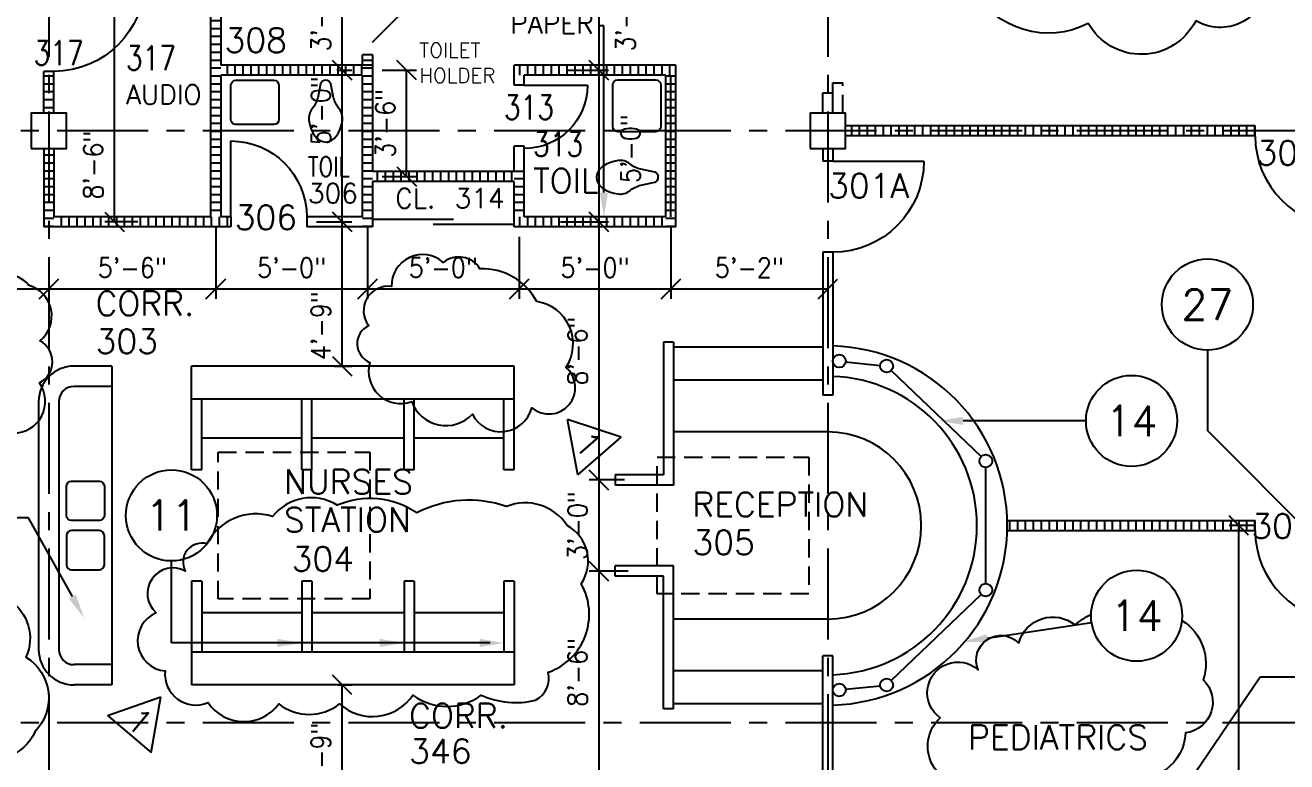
# Model space of a CAD drawing. Header units: inches. Extents: x 0 to 3828, y 0 to 2820.
# Drawn here: x 605.7 to 1104.5, y 1800.6 to 2091.8 of the extents above; entities that cross this region are included whole.
import ezdxf
from ezdxf.enums import TextEntityAlignment as Align

# ---------------------------------------------------------------- set-up
doc = ezdxf.new("R2010")
doc.units = ezdxf.units.IN
doc.header["$LTSCALE"] = 28.8
doc.header["$MEASUREMENT"] = 0
doc.linetypes.add('CENTER', pattern=[2, 1.25, -0.25, 0.25, -0.25])
doc.linetypes.add('HIDDEN', pattern=[0.375, 0.25, -0.125])
for name, color, linetype in [('A-ANNO-DIMS', 1, 'Continuous'), ('A-ANNO-TEXT', 7, 'Continuous'), ('A-COLS', 1, 'Continuous'), ('A-DOOR', 6, 'Continuous'), ('A-FLOR-FURN', 74, 'Continuous'), ('A-FLOR-SAN', 201, 'Continuous'), ('A-GRID', 1, 'CENTER'), ('A-WALL', 4, 'Continuous'), ('A-WALL-PATT', 9, 'Continuous'), ('ALL-ELSE', 31, 'Continuous')]:
    doc.layers.add(name, color=color, linetype=linetype)
doc.styles.add('RS', font='romans.shx', dxfattribs={"width": 0.9})
doc.dimstyles.get("Standard").update_dxf_attribs({"dimtxt": 0.18, "dimasz": 0.18, "dimexe": 0.18, "dimexo": 0.0625, "dimgap": 0.09, "dimtad": 0, "dimtih": 1, "dimtoh": 1, "dimdec": 4, "dimzin": 0, "dimdsep": 46, "dimtxsty": 'Standard', "dimcen": 0.09, "dimadec": 0, "dimazin": 0, "dimtfac": 1, "dimtdec": 4, "dimtofl": 0, "dimtmove": 0, "dimatfit": 3, "dimfxl": 0, "dimtolj": 1, "dimtzin": 0, "dimarcsym": 0})
pattern_1 = [(0, (-655, -97), (1e-15, 3.125), [])]
pattern_2 = [(90, (-655, -97), (-3.125, 7e-16), [])]

# ---------------------------------------------------------------- blocks, each defined once
blk = doc.blocks.new('C012')
blk.add_line((0, 0), (-36, 0))
blk.add_arc((0, 0), 36, 180, 270)
blk = doc.blocks.new('C011')
blk.add_lwpolyline([(-7, 7), (7, 7), (7, -7), (-7, -7)], close=True)
blk = doc.blocks.new('C013')
blk.add_lwpolyline([(6.62, -2.14, 0.204057), (5.33, 2.38, -0.107379), (3.14, 6.77), (2, 12.25, 0.712575), (-2, 12.25), (-3.14, 6.77, -0.107379), (-5.33, 2.38, 0.204057), (-6.62, -2.14)], format="xyb")
blk.add_ellipse((0, 0), major_axis=(0, -10.75), ratio=0.627907, start_param=4.912699, end_param=7.653672)
blk = doc.blocks.new('C006')
blk.add_line((0, 0), (0, 36))
blk.add_arc((0, 0), 36, 0, 90)
blk = doc.blocks.new('C009')
for p, q in [((0, 0), (11.33, 19.24)), ((22.66, 0), (11.33, 19.24)), ((0, 0), (22.66, 0))]:
    blk.add_line(p, q)
blk = doc.blocks.new('C002')
blk.add_circle((0, 0), 18)
blk = doc.blocks.new('_OBLIQUE')
at = {"color": 0, "linetype": 'ByBlock', "lineweight": -2}
blk.add_line((-0.5, -0.5), (0.5, 0.5), dxfattribs=at)
blk = doc.blocks.new('*D34')
at = {"layer": 'A-ANNO-DIMS', "color": 0}
for p, q in [((843.66, 2116), (828.66, 2116)), ((832.5, 2116), (832.5, 2074)), ((820.34, 2074), (836.34, 2074))]:
    blk.add_line(p, q, dxfattribs=at)
at = {"layer": 'Defpoints', "color": 0}
for p in [(847.5, 2116), (816.5, 2074), (832.5, 2074)]:
    blk.add_point(p, dxfattribs=at)
at = {"layer": 'A-ANNO-DIMS', "color": 0, "xscale": 7.68, "yscale": 7.68, "zscale": 7.68}
for p, rotation in [((832.5, 2116), 90), ((832.5, 2074), 270)]:
    blk.add_blockref('_OBLIQUE', p, dxfattribs=dict(at, rotation=rotation))
at = {"layer": 'A-ANNO-DIMS', "color": 7, "insert": (843, 2095), "char_height": 7.68, "attachment_point": 5, "rotation": 90, "style": 'RS'}
blk.add_mtext('\\A1;3\'-6"', dxfattribs=at)
blk = doc.blocks.new('*D35')
at = {"layer": 'A-ANNO-DIMS', "color": 0}
for p, q in [((820.34, 2074), (836.34, 2074)), ((832.5, 2074), (832.5, 2014)), ((817.34, 2014), (836.34, 2014))]:
    blk.add_line(p, q, dxfattribs=at)
at = {"layer": 'Defpoints', "color": 0}
for p in [(816.5, 2074), (813.5, 2014), (832.5, 2014)]:
    blk.add_point(p, dxfattribs=at)
at = {"layer": 'A-ANNO-DIMS', "color": 0, "xscale": 7.68, "yscale": 7.68, "zscale": 7.68}
for p, rotation in [((832.5, 2074), 90), ((832.5, 2014), 270)]:
    blk.add_blockref('_OBLIQUE', p, dxfattribs=dict(at, rotation=rotation))
at = {"layer": 'A-ANNO-DIMS', "color": 7, "insert": (845, 2043), "char_height": 7.68, "attachment_point": 5, "rotation": 90, "style": 'RS'}
blk.add_mtext('\\A1;5\'-0"', dxfattribs=at)
blk = doc.blocks.new('*D36')
at = {"layer": 'A-ANNO-DIMS', "color": 0}
for p, q in [((817.34, 2014), (836.34, 2014)), ((832.5, 2014), (832.5, 1912)), ((842.66, 1912), (828.66, 1912))]:
    blk.add_line(p, q, dxfattribs=at)
at = {"layer": 'Defpoints', "color": 0}
for p in [(813.5, 2014), (832.5, 1912), (846.5, 1912)]:
    blk.add_point(p, dxfattribs=at)
at = {"layer": 'A-ANNO-DIMS', "color": 0, "xscale": 7.68, "yscale": 7.68, "zscale": 7.68}
for p, rotation in [((832.5, 2014), 90), ((832.5, 1912), 270)]:
    blk.add_blockref('_OBLIQUE', p, dxfattribs=dict(at, rotation=rotation))
at = {"layer": 'A-ANNO-DIMS', "color": 7, "insert": (824.09, 1963), "char_height": 7.68, "attachment_point": 5, "rotation": 90, "style": 'RS'}
blk.add_mtext('\\A1;8\'-6"', dxfattribs=at)
blk = doc.blocks.new('*D37')
at = {"layer": 'A-ANNO-DIMS', "color": 0}
for p, q in [((842.66, 1912), (828.66, 1912)), ((832.5, 1912), (832.5, 1876)), ((844.16, 1876), (828.66, 1876))]:
    blk.add_line(p, q, dxfattribs=at)
at = {"layer": 'Defpoints', "color": 0}
for p in [(846.5, 1912), (832.5, 1876), (848, 1876)]:
    blk.add_point(p, dxfattribs=at)
at = {"layer": 'A-ANNO-DIMS', "color": 0, "xscale": 7.68, "yscale": 7.68, "zscale": 7.68}
for p, rotation in [((832.5, 1912), 90), ((832.5, 1876), 270)]:
    blk.add_blockref('_OBLIQUE', p, dxfattribs=dict(at, rotation=rotation))
at = {"layer": 'A-ANNO-DIMS', "color": 7, "insert": (824.09, 1894), "char_height": 7.68, "attachment_point": 5, "rotation": 90, "style": 'RS'}
blk.add_mtext('\\A1;3\'-0"', dxfattribs=at)
blk = doc.blocks.new('*D38')
at = {"layer": 'A-ANNO-DIMS', "color": 0}
for p, q in [((844.16, 1876), (828.66, 1876)), ((832.5, 1876), (832.5, 1774)), ((822.84, 1774), (836.34, 1774))]:
    blk.add_line(p, q, dxfattribs=at)
at = {"layer": 'Defpoints', "color": 0}
for p in [(848, 1876), (819, 1774), (832.5, 1774)]:
    blk.add_point(p, dxfattribs=at)
at = {"layer": 'A-ANNO-DIMS', "color": 0, "xscale": 7.68, "yscale": 7.68, "zscale": 7.68}
for p, rotation in [((832.5, 1876), 90), ((832.5, 1774), 270)]:
    blk.add_blockref('_OBLIQUE', p, dxfattribs=dict(at, rotation=rotation))
at = {"layer": 'A-ANNO-DIMS', "color": 7, "insert": (824.09, 1836), "char_height": 7.68, "attachment_point": 5, "rotation": 90, "style": 'RS'}
blk.add_mtext('\\A1;8\'-6"', dxfattribs=at)
blk = doc.blocks.new('*D250')
at = {"layer": 'A-ANNO-DIMS', "color": 0}
for p, q in [((729.34, 1831), (734.84, 1831)), ((731, 1774), (731, 1831)), ((718.84, 1774), (734.84, 1774))]:
    blk.add_line(p, q, dxfattribs=at)
at = {"layer": 'Defpoints', "color": 0}
for p in [(725.5, 1831), (731, 1831), (715, 1774)]:
    blk.add_point(p, dxfattribs=at)
at = {"layer": 'A-ANNO-DIMS', "color": 0, "xscale": 7.68, "yscale": 7.68, "zscale": 7.68}
for p, rotation in [((731, 1831), 90), ((731, 1774), 270)]:
    blk.add_blockref('_OBLIQUE', p, dxfattribs=dict(at, rotation=rotation))
at = {"layer": 'A-ANNO-DIMS', "color": 7, "insert": (722.59, 1802.5), "char_height": 7.68, "attachment_point": 5, "rotation": 90, "style": 'RS'}
blk.add_mtext('\\A1;4\'-9"', dxfattribs=at)
blk = doc.blocks.new('*D251')
at = {"layer": 'A-ANNO-DIMS', "color": 0}
for p, q in [((720.84, 2014), (734.84, 2014)), ((731, 1957), (731, 2014)), ((727.84, 1957), (734.84, 1957))]:
    blk.add_line(p, q, dxfattribs=at)
at = {"layer": 'Defpoints', "color": 0}
for p in [(717, 2014), (731, 2014), (724, 1957)]:
    blk.add_point(p, dxfattribs=at)
at = {"layer": 'A-ANNO-DIMS', "color": 0, "xscale": 7.68, "yscale": 7.68, "zscale": 7.68}
for p, rotation in [((731, 2014), 90), ((731, 1957), 270)]:
    blk.add_blockref('_OBLIQUE', p, dxfattribs=dict(at, rotation=rotation))
at = {"layer": 'A-ANNO-DIMS', "color": 7, "insert": (722.59, 1973), "char_height": 7.68, "attachment_point": 5, "rotation": 90, "style": 'RS'}
blk.add_mtext('\\A1;4\'-9"', dxfattribs=at)
blk = doc.blocks.new('*D252')
at = {"layer": 'A-ANNO-DIMS', "color": 0}
for p, q in [((728.84, 2074), (734.84, 2074)), ((731, 2014), (731, 2074)), ((720.84, 2014), (734.84, 2014))]:
    blk.add_line(p, q, dxfattribs=at)
at = {"layer": 'Defpoints', "color": 0}
for p in [(725, 2074), (731, 2074), (717, 2014)]:
    blk.add_point(p, dxfattribs=at)
at = {"layer": 'A-ANNO-DIMS', "color": 0, "xscale": 7.68, "yscale": 7.68, "zscale": 7.68}
for p, rotation in [((731, 2074), 90), ((731, 2014), 270)]:
    blk.add_blockref('_OBLIQUE', p, dxfattribs=dict(at, rotation=rotation))
at = {"layer": 'A-ANNO-DIMS', "color": 7, "insert": (722.59, 2058), "char_height": 7.68, "attachment_point": 5, "rotation": 90, "style": 'RS'}
blk.add_mtext('\\A1;5\'-0"', dxfattribs=at)
blk = doc.blocks.new('*D253')
at = {"layer": 'A-ANNO-DIMS', "color": 0}
for p, q in [((731, 2074), (731, 2116)), ((728.84, 2074), (734.84, 2074))]:
    blk.add_line(p, q, dxfattribs=at)
at = {"layer": 'Defpoints', "color": 0}
for p in [(731, 2116), (731, 2116), (725, 2074)]:
    blk.add_point(p, dxfattribs=at)
at = {"layer": 'A-ANNO-DIMS', "color": 0, "xscale": 7.68, "yscale": 7.68, "zscale": 7.68}
for p, rotation in [((731, 2116), 90), ((731, 2074), 270)]:
    blk.add_blockref('_OBLIQUE', p, dxfattribs=dict(at, rotation=rotation))
at = {"layer": 'A-ANNO-DIMS', "color": 7, "insert": (722.59, 2095), "char_height": 7.68, "attachment_point": 5, "rotation": 90, "style": 'RS'}
blk.add_mtext('\\A1;3\'-6"', dxfattribs=at)
blk = doc.blocks.new('*D257')
at = {"layer": 'A-ANNO-DIMS', "color": 0}
for p, q in [((555, 1992.66), (555, 1983.66)), ((615, 1991.66), (615, 1983.66)), ((555, 1987.5), (615, 1987.5))]:
    blk.add_line(p, q, dxfattribs=at)
at = {"layer": 'Defpoints', "color": 0}
for p in [(555, 1996.5), (615, 1995.5), (615, 1987.5)]:
    blk.add_point(p, dxfattribs=at)
at = {"layer": 'A-ANNO-DIMS', "color": 0, "xscale": 7.68, "yscale": 7.68, "zscale": 7.68, "rotation": 180}
blk.add_blockref('_OBLIQUE', (555, 1987.5), dxfattribs=at)
at = {"layer": 'A-ANNO-DIMS', "color": 0, "xscale": 7.68, "yscale": 7.68, "zscale": 7.68}
blk.add_blockref('_OBLIQUE', (615, 1987.5), dxfattribs=at)
at = {"layer": 'A-ANNO-DIMS', "color": 7, "insert": (585, 1995.91), "char_height": 7.68, "attachment_point": 5, "style": 'RS'}
blk.add_mtext('\\A1;5\'-0"', dxfattribs=at)
blk = doc.blocks.new('*D258')
at = {"layer": 'A-ANNO-DIMS', "color": 0}
for p, q in [((681, 2012.16), (681, 1983.66)), ((615, 1991.66), (615, 1983.66)), ((615, 1987.5), (681, 1987.5))]:
    blk.add_line(p, q, dxfattribs=at)
at = {"layer": 'Defpoints', "color": 0}
for p in [(681, 2016), (615, 1995.5), (681, 1987.5)]:
    blk.add_point(p, dxfattribs=at)
at = {"layer": 'A-ANNO-DIMS', "color": 0, "xscale": 7.68, "yscale": 7.68, "zscale": 7.68, "rotation": 180}
blk.add_blockref('_OBLIQUE', (615, 1987.5), dxfattribs=at)
at = {"layer": 'A-ANNO-DIMS', "color": 0, "xscale": 7.68, "yscale": 7.68, "zscale": 7.68}
blk.add_blockref('_OBLIQUE', (681, 1987.5), dxfattribs=at)
at = {"layer": 'A-ANNO-DIMS', "color": 7, "insert": (648, 1995.91), "char_height": 7.68, "attachment_point": 5, "style": 'RS'}
blk.add_mtext('\\A1;5\'-6"', dxfattribs=at)
blk = doc.blocks.new('*D49')
at = {"layer": 'A-ANNO-DIMS', "color": 0}
for p, q in [((681, 2012.16), (681, 1983.66)), ((741, 2012.16), (741, 1983.66)), ((681, 1987.5), (741, 1987.5))]:
    blk.add_line(p, q, dxfattribs=at)
at = {"layer": 'Defpoints', "color": 0}
for p in [(681, 2016), (741, 2016), (741, 1987.5)]:
    blk.add_point(p, dxfattribs=at)
at = {"layer": 'A-ANNO-DIMS', "color": 0, "xscale": 7.68, "yscale": 7.68, "zscale": 7.68, "rotation": 180}
blk.add_blockref('_OBLIQUE', (681, 1987.5), dxfattribs=at)
at = {"layer": 'A-ANNO-DIMS', "color": 0, "xscale": 7.68, "yscale": 7.68, "zscale": 7.68}
blk.add_blockref('_OBLIQUE', (741, 1987.5), dxfattribs=at)
at = {"layer": 'A-ANNO-DIMS', "color": 7, "insert": (711, 1995.91), "char_height": 7.68, "attachment_point": 5, "style": 'RS'}
blk.add_mtext('\\A1;5\'-0"', dxfattribs=at)
blk = doc.blocks.new('*D50')
at = {"layer": 'A-ANNO-DIMS', "color": 0}
for p, q in [((741, 2012.16), (741, 1983.66)), ((801, 2008.16), (801, 1983.66)), ((741, 1987.5), (801, 1987.5))]:
    blk.add_line(p, q, dxfattribs=at)
at = {"layer": 'Defpoints', "color": 0}
for p in [(741, 2016), (801, 2012), (801, 1987.5)]:
    blk.add_point(p, dxfattribs=at)
at = {"layer": 'A-ANNO-DIMS', "color": 0, "xscale": 7.68, "yscale": 7.68, "zscale": 7.68, "rotation": 180}
blk.add_blockref('_OBLIQUE', (741, 1987.5), dxfattribs=at)
at = {"layer": 'A-ANNO-DIMS', "color": 0, "xscale": 7.68, "yscale": 7.68, "zscale": 7.68}
blk.add_blockref('_OBLIQUE', (801, 1987.5), dxfattribs=at)
at = {"layer": 'A-ANNO-DIMS', "color": 7, "insert": (771, 1995.91), "char_height": 7.68, "attachment_point": 5, "style": 'RS'}
blk.add_mtext('\\A1;5\'-0"', dxfattribs=at)
blk = doc.blocks.new('*D259')
at = {"layer": 'A-ANNO-DIMS', "color": 0}
for p, q in [((861, 2012.16), (861, 1983.66)), ((801, 2008.16), (801, 1983.66)), ((801, 1987.5), (861, 1987.5))]:
    blk.add_line(p, q, dxfattribs=at)
at = {"layer": 'Defpoints', "color": 0}
for p in [(861, 2016), (801, 2012), (861, 1987.5)]:
    blk.add_point(p, dxfattribs=at)
at = {"layer": 'A-ANNO-DIMS', "color": 0, "xscale": 7.68, "yscale": 7.68, "zscale": 7.68, "rotation": 180}
blk.add_blockref('_OBLIQUE', (801, 1987.5), dxfattribs=at)
at = {"layer": 'A-ANNO-DIMS', "color": 0, "xscale": 7.68, "yscale": 7.68, "zscale": 7.68}
blk.add_blockref('_OBLIQUE', (861, 1987.5), dxfattribs=at)
at = {"layer": 'A-ANNO-DIMS', "color": 7, "insert": (831, 1995.91), "char_height": 7.68, "attachment_point": 5, "style": 'RS'}
blk.add_mtext('\\A1;5\'-0"', dxfattribs=at)
blk = doc.blocks.new('*D260')
at = {"layer": 'A-ANNO-DIMS', "color": 0}
for p, q in [((861, 2012.16), (861, 1983.66)), ((861, 1987.5), (923, 1987.5))]:
    blk.add_line(p, q, dxfattribs=at)
at = {"layer": 'Defpoints', "color": 0}
for p in [(861, 2016), (923, 1987.5), (923, 1987.5)]:
    blk.add_point(p, dxfattribs=at)
at = {"layer": 'A-ANNO-DIMS', "color": 0, "xscale": 7.68, "yscale": 7.68, "zscale": 7.68, "rotation": 180}
blk.add_blockref('_OBLIQUE', (861, 1987.5), dxfattribs=at)
at = {"layer": 'A-ANNO-DIMS', "color": 0, "xscale": 7.68, "yscale": 7.68, "zscale": 7.68}
blk.add_blockref('_OBLIQUE', (923, 1987.5), dxfattribs=at)
at = {"layer": 'A-ANNO-DIMS', "color": 7, "insert": (892, 1995.91), "char_height": 7.68, "attachment_point": 5, "style": 'RS'}
blk.add_mtext('\\A1;5\'-2"', dxfattribs=at)
blk = doc.blocks.new('*D320')
at = {"layer": 'A-ANNO-DIMS', "color": 0}
for p, q in [((1092.16, 1894), (1081.66, 1894)), ((1085.5, 1570), (1085.5, 1894)), ((1088.84, 1570), (1089.34, 1570))]:
    blk.add_line(p, q, dxfattribs=at)
at = {"layer": 'Defpoints', "color": 0}
for p in [(1085.5, 1894), (1096, 1894), (1085, 1570)]:
    blk.add_point(p, dxfattribs=at)
at = {"layer": 'A-ANNO-DIMS', "color": 0, "xscale": 7.68, "yscale": 7.68, "zscale": 7.68}
for p, rotation in [((1085.5, 1894), 90), ((1085.5, 1570), 270)]:
    blk.add_blockref('_OBLIQUE', p, dxfattribs=dict(at, rotation=rotation))
at = {"layer": 'A-ANNO-DIMS', "color": 7, "insert": (1077.09, 1770.5), "char_height": 7.68, "attachment_point": 5, "rotation": 90, "style": 'RS'}
blk.add_mtext('\\A1;27\'-0"', dxfattribs=at)
blk = doc.blocks.new('*D146')
at = {"layer": 'A-ANNO-DIMS', "color": 0}
for p, q in [((746.84, 2074), (760.34, 2074)), ((756.5, 2032), (756.5, 2074)), ((746.84, 2032), (760.34, 2032))]:
    blk.add_line(p, q, dxfattribs=at)
at = {"layer": 'Defpoints', "color": 0}
for p in [(743, 2074), (756.5, 2074), (743, 2032)]:
    blk.add_point(p, dxfattribs=at)
at = {"layer": 'A-ANNO-DIMS', "color": 0, "xscale": 7.68, "yscale": 7.68, "zscale": 7.68}
for p, rotation in [((756.5, 2074), 90), ((756.5, 2032), 270)]:
    blk.add_blockref('_OBLIQUE', p, dxfattribs=dict(at, rotation=rotation))
at = {"layer": 'A-ANNO-DIMS', "color": 7, "insert": (748.09, 2053), "char_height": 7.68, "attachment_point": 5, "rotation": 90, "style": 'RS'}
blk.add_mtext('\\A1;3\'-6"', dxfattribs=at)
blk = doc.blocks.new('*D147')
at = {"layer": 'A-ANNO-DIMS', "color": 0}
for p, q in [((650.16, 2116), (637.16, 2116)), ((641, 2014), (641, 2116)), ((650.16, 2014), (637.16, 2014))]:
    blk.add_line(p, q, dxfattribs=at)
at = {"layer": 'Defpoints', "color": 0}
for p in [(641, 2116), (654, 2116), (654, 2014)]:
    blk.add_point(p, dxfattribs=at)
at = {"layer": 'A-ANNO-DIMS', "color": 0, "xscale": 7.68, "yscale": 7.68, "zscale": 7.68}
for p, rotation in [((641, 2116), 90), ((641, 2014), 270)]:
    blk.add_blockref('_OBLIQUE', p, dxfattribs=dict(at, rotation=rotation))
at = {"layer": 'A-ANNO-DIMS', "color": 7, "insert": (632.59, 2036.5), "char_height": 7.68, "attachment_point": 5, "rotation": 90, "style": 'RS'}
blk.add_mtext('\\A1;8\'-6"', dxfattribs=at)

msp = doc.modelspace()

# ---------------------------------------------------------------- hatches: boundary and pattern name
at = {"layer": 'A-WALL-PATT'}
h = msp.add_hatch(dxfattribs=at)
h.set_pattern_fill('ANSI31', color=256, scale=25, angle=315, style=0)
h.set_pattern_definition(pattern_1)
h.paths.add_polyline_path([(683, 2072), (683, 2114), (679, 2114), (679, 2016), (683, 2016)])
h = msp.add_hatch(dxfattribs=at)
h.set_pattern_fill('ANSI31', color=256, scale=25, angle=45, style=0)
h.set_pattern_definition(pattern_2)
h.paths.add_polyline_path([(739, 2076), (683, 2076), (683, 2072), (739, 2072)])
h = msp.add_hatch(dxfattribs=at)
h.set_pattern_fill('ANSI31', color=256, scale=25, angle=315, style=0)
h.set_pattern_definition(pattern_1)
h.paths.add_polyline_path([(743, 2080), (739, 2080), (739, 2076), (739, 2012), (743, 2012), (743, 2034)])
h = msp.add_hatch(dxfattribs=at)
h.set_pattern_fill('ANSI31', color=256, scale=25, angle=45, style=0)
h.set_pattern_definition(pattern_2)
h.paths.add_polyline_path([(863, 2076), (799, 2076), (799, 2072), (863, 2072)])
h = msp.add_hatch(dxfattribs=at)
h.set_pattern_fill('ANSI31', color=256, scale=25, angle=315, style=0)
h.set_pattern_definition(pattern_1)
h.paths.add_polyline_path([(617, 2043), (613, 2043), (613, 2012), (617, 2012)])
h.paths.add_polyline_path([(617, 2073.5), (613, 2073.5), (613, 2057), (617, 2057)])
h = msp.add_hatch(dxfattribs=at)
h.set_pattern_fill('ANSI31', color=256, scale=25, angle=315, style=0)
h.set_pattern_definition(pattern_1)
h.paths.add_polyline_path([(863, 2072), (859, 2072), (859, 2012), (863, 2012)])
h = msp.add_hatch(dxfattribs=at)
h.set_pattern_fill('ANSI31', color=256, scale=25, angle=45, style=0)
h.set_pattern_definition(pattern_2)
h.paths.add_polyline_path([(1092, 2052), (930, 2052), (930, 2048), (1092, 2048)])
h = msp.add_hatch(dxfattribs=at)
h.set_pattern_fill('ANSI31', color=256, scale=25, angle=45, style=0)
h.set_pattern_definition(pattern_2)
h.paths.add_polyline_path([(799, 2034), (743, 2034), (743, 2030), (799, 2030)])
h = msp.add_hatch(dxfattribs=at)
h.set_pattern_fill('ANSI31', color=256, scale=25, angle=315, style=0)
h.set_pattern_definition(pattern_1)
h.paths.add_polyline_path([(803, 2034), (799, 2034), (799, 2016), (803, 2016)])
h = msp.add_hatch(dxfattribs=at)
h.set_pattern_fill('ANSI31', color=256, scale=25, angle=45, style=0)
h.set_pattern_definition(pattern_2)
h.paths.add_polyline_path([(687, 2016), (683, 2016), (617, 2016), (617, 2012), (687, 2012)])
h = msp.add_hatch(dxfattribs=at)
h.set_pattern_fill('ANSI31', color=256, scale=25, angle=45, style=0)
h.set_pattern_definition(pattern_2)
h.paths.add_polyline_path([(859, 2016), (799, 2016), (799, 2012), (859, 2012)])
h = msp.add_hatch(dxfattribs=at)
h.set_pattern_fill('ANSI31', color=256, scale=25, angle=45, style=0)
h.set_pattern_definition(pattern_2)
h.paths.add_polyline_path([(1092, 1896), (993.97183, 1896, -0.014087302), (993.97183, 1892), (1092, 1892)])

# ---------------------------------------------------------------- linework, layer by layer
at = {"layer": 'A-ANNO-TEXT'}
for p, q in [((834.5, 2091.5), (832.5, 2091.5)), ((834.5, 2025.6), (834.5, 2091.5)), ((1073.13273, 1963.3493), (1073.13273, 1931.5)), ((1025.13273, 1935.3493), (976.5, 1935.3493)), ((1118.22046, 1886.29689), (1073.13273, 1931.5)), ((607, 1897), (594.47056, 1897)), ((624.32882, 1865.8869), (607, 1897)), ((663.5, 1847.59528), (663.5, 1880)), ((985.99268, 1849.43143), (1027.33395, 1855.66538)), ((789.55993, 1847.59528), (663.5, 1847.59528)), ((1094, 1834), (1021.26642, 1727.22574)), ((1112.9, 1834), (1094, 1834))]:
    msp.add_line(p, q, dxfattribs=at)
for points in [[(1001.5, 2178.5, -0.777025416), (1020, 2185.5, -0.877312158), (1048, 2195.5, -0.941741922), (1068.5, 2185, -0.31486921), (1092.5, 2154, -0.347395788), (1097, 2107.5, -0.539203332), (1068.5, 2093.5, -0.599832764), (1026, 2092.5, -0.405996329), (980.5, 2106, -0.464732752), (976, 2137, -0.80489621), (982.5, 2164.5, -0.780776406), (1001.5, 2178.5, -9.924998111)], [(758.5, 1943, 0.560920113), (782.5, 1938, 0.689152622), (806, 1940.5, 0.996553715), (819.5, 1956.5, 0.549897546), (808, 1982.5, 0.28558496), (785.5, 1995.5, 0.447219347), (771, 1998, 0.651495183), (750.5, 1988.5, 0.672140879), (741.5, 1973, 0.660961611), (742, 1958.5, 0.618033989), (758.5, 1943, -0.178350962)], [(561.5, 1937.5, 0.606814896), (578.5, 1930.5, 0.606814896), (601, 1930.5, 0.606814896), (611.34049, 1950.36389, 0.606814896), (611.5, 1967, 0.606814896), (607, 1989, 0.606814896), (590.5, 1986.5, 1.173271107), (582.5, 1980.5, 0.744223985), (570, 1964.5, 0.606814896), (560, 1958, 0.606814896), (552.5, 1949, 0.606814896), (561.5, 1937.5, -0.092301097)], [(657.5, 1859.5, 0.779615725), (661, 1836.5, 0.571203223), (678, 1824, 0.517726956), (706, 1823.5, 0.346826628), (730, 1823.5, 0.457757702), (759, 1827, 0.333745314), (786, 1827, 0.173213749), (807.5, 1825, 0.340121947), (812.5, 1836, 0.467271658), (825.5, 1871, 0.442369886), (820, 1894, 0.358298432), (796, 1901.5, 0.206718855), (760.5, 1899, 0.256309465), (729, 1902, 0.386405369), (703.5, 1897.5, 0.371970731), (677.55564, 1886.75549, 0.665275979), (669, 1876, 0.899604802), (657.5, 1859.5, 1.628330973)], [(554.5, 1855.5, -0.52688352), (583, 1876.5, -0.743451549), (599.5, 1864.5, -0.366950945), (606, 1842, -0.483301779), (609.5, 1812.5, -0.47572903), (584, 1805, -0.403834153), (552, 1811, -0.261951083), (541.5, 1830.5, -0.610346416), (554.48754, 1856.23113, -0.160273016)], [(1063.03665, 1856.49197, -0.343837246), (1071.5, 1833, -0.628939384), (1064.5, 1812, -0.463420938), (1040.5, 1794, -0.564702763), (1012, 1794, -0.25586109), (978, 1791.5, -0.690150898), (967.5, 1818, -1.056141424), (982.5, 1837, -0.835255505), (998.5, 1847.5)], [(998.5, 1847.5, -0.543005549), (1020.82156, 1854.68336, -0.088237128), (1027.13898, 1858.82361, -0.088237128)]]:
    msp.add_lwpolyline(points, format="xyb", dxfattribs=at)
for points in [[(836.1, 2025.6), (832.9, 2025.6), (834.5, 2016)], [(976.5, 1933.7493), (976.5, 1936.9493), (966.9, 1935.3493)], [(625.72663, 1866.66543), (622.931, 1865.10837), (629, 1857.5)], [(986.23125, 1847.84931), (985.75411, 1851.01354), (976.5, 1848)], [(705.4, 1849.19528), (705.4, 1845.99528), (715, 1847.59528)], [(745.9, 1849.19528), (745.9, 1845.99528), (755.5, 1847.59528)], [(785.4, 1849.19528), (785.4, 1845.99528), (795, 1847.59528)]]:
    msp.add_solid(points, dxfattribs=at)
at = {"layer": 'A-DOOR'}
for p, q in [((743, 2085), (754.5, 2096.5)), ((775, 2015), (743, 2015)), ((799, 2013), (767, 2013))]:
    msp.add_line(p, q, dxfattribs=at)
at = {"layer": 'A-FLOR-FURN'}
for p, q in [((921, 1964.5), (862, 1964.5)), ((640, 1957), (625, 1957)), ((640, 1957), (640, 1831)), ((671.5, 1916), (671.5, 1957)), ((799, 1957), (671.5, 1957)), ((799, 1916), (799, 1957)), ((930.08531, 1958.73594), (943.72269, 1957.31587)), ((921, 1951.5), (862, 1951.5)), ((948.10049, 1955.28913), (983.658, 1921.26268)), ((640, 1949), (625, 1949)), ((611, 1943), (611, 1845)), ((619, 1943), (619, 1845)), ((799, 1944), (671.5, 1944)), ((675.5, 1916), (675.5, 1944)), ((715, 1916), (715, 1944)), ((719, 1916), (719, 1944)), ((755.5, 1916), (755.5, 1944)), ((759.5, 1916), (759.5, 1944)), ((795, 1916), (795, 1944)), ((923, 1931), (862, 1931)), ((715, 1928.5), (675.5, 1928.5)), ((755.5, 1928.5), (719, 1928.5)), ((795, 1928.5), (759.5, 1928.5)), ((675.5, 1916), (671.5, 1916)), ((719, 1916), (715, 1916)), ((759.5, 1916), (755.5, 1916)), ((799, 1916), (795, 1916)), ((985.5, 1871.04951), (985.5, 1916.95049)), ((671.5, 1872), (671.5, 1831)), ((675.5, 1872), (671.5, 1872)), ((675.5, 1872), (675.5, 1844)), ((715, 1872), (715, 1844)), ((719, 1872), (715, 1872)), ((719, 1872), (719, 1844)), ((755.5, 1872), (755.5, 1844)), ((759.5, 1872), (755.5, 1872)), ((759.5, 1872), (759.5, 1844)), ((795, 1872), (795, 1844)), ((799, 1872), (795, 1872)), ((799, 1872), (799, 1831)), ((948.10049, 1832.71087), (983.658, 1866.73732)), ((715, 1859.5), (675.5, 1859.5)), ((755.5, 1859.5), (719, 1859.5)), ((795, 1859.5), (759.5, 1859.5)), ((923, 1857), (862, 1857)), ((799, 1844), (671.5, 1844)), ((640, 1839), (625, 1839)), ((921, 1836.5), (862, 1836.5)), ((640, 1831), (625, 1831)), ((799, 1831), (671.5, 1831)), ((930.08531, 1829.26406), (943.72269, 1830.68413)), ((921, 1823.5), (862, 1823.5))]:
    msp.add_line(p, q, dxfattribs=at)
at = {"layer": 'A-FLOR-FURN', "linetype": 'HIDDEN'}
for points in [[(682, 1923), (742, 1923), (742, 1865), (682, 1865)], [(855.5, 1921), (915.5, 1921), (915.5, 1867), (855.5, 1867)]]:
    msp.add_lwpolyline(points, close=True, dxfattribs=at)
at = {"layer": 'A-FLOR-FURN'}
for points in [[(637, 1909.5), (637, 1898, -0.414213562), (635, 1896), (624, 1896, -0.414213562), (622, 1898), (622, 1909.5, -0.414213562), (624, 1911.5), (635, 1911.5, -0.414213562)], [(637, 1878.5), (637, 1890, 0.414213562), (635, 1892), (624, 1892, 0.414213562), (622, 1890), (622, 1878.5, 0.414213562), (624, 1876.5), (635, 1876.5, 0.414213562)]]:
    msp.add_lwpolyline(points, format="xyb", close=True, dxfattribs=at)
for centre in [(927.54951, 1959), (946.25849, 1957.05181), (985.5, 1919.5), (985.5, 1868.5), (927.54951, 1829), (946.25849, 1830.94819)]:
    msp.add_circle(centre, 2.54951, dxfattribs=at)
for centre, radius, start, end in [((923, 1894), 71, 271.6141791, 88.3858209), ((625, 1943), 14, 90, 180), ((923, 1894), 59, 271.942602, 88.057398), ((625, 1943), 6, 90, 180), ((923, 1894), 37, 270, 90), ((625, 1845), 14, 180, 270), ((625, 1845), 6, 180, 270)]:
    msp.add_arc(centre, radius, start, end, dxfattribs=at)
at = {"layer": 'A-FLOR-SAN'}
for points in [[(857, 2068.1587), (857, 2051.6587, -0.414213562), (855, 2049.6587), (840, 2049.6587, -0.414213562), (838, 2051.6587), (838, 2068.1587, -0.414213562), (840, 2070.1587), (855, 2070.1587, -0.414213562)], [(706, 2068), (706, 2054.5, -0.414213562), (704, 2052.5), (689, 2052.5, -0.414213562), (687, 2054.5), (687, 2068, -0.414213562), (689, 2070), (704, 2070, -0.414213562)]]:
    msp.add_lwpolyline(points, format="xyb", close=True, dxfattribs=at)
at = {"layer": 'A-GRID'}
for p, q in [((615, 2518.5), (615, 1325.5)), ((923, 2518.5), (923, 1325.5)), ((2785.5, 2050), (135.5, 2050)), ((2785.5, 1816), (135.5, 1816))]:
    msp.add_line(p, q, dxfattribs=at)
at = {"layer": 'A-WALL'}
for p, q in [((683, 2118), (683, 2076)), ((679, 2114), (679, 2016)), ((743, 2076), (683, 2076)), ((743, 2080), (739, 2080)), ((739, 2076), (739, 2080)), ((743, 2080), (743, 2034)), ((799, 2068), (799, 2076)), ((863, 2076), (799, 2076)), ((863, 2012), (863, 2076)), ((613, 2057), (613, 2073.5)), ((617, 2073.5), (613, 2073.5)), ((617, 2057), (617, 2073.5)), ((739, 2072), (683, 2072)), ((683, 2072), (683, 2016)), ((739, 2016), (739, 2072)), ((803, 2068), (803, 2072)), ((859, 2072), (803, 2072)), ((859, 2016), (859, 2072)), ((861, 2016), (861, 2072)), ((803, 2068), (799, 2068)), ((921, 2057), (921, 2065)), ((921, 2065), (925, 2065)), ((925, 2057), (925, 2065)), ((1092, 2052), (930, 2052)), ((1092, 2048), (1092, 2052)), ((1092, 2048), (930, 2048)), ((613, 2043), (613, 2012)), ((617, 2043), (617, 2016)), ((803, 2044), (799, 2044)), ((799, 2034), (799, 2044)), ((803, 2016), (803, 2044)), ((921, 2043), (921, 2038)), ((925, 2043), (925, 2038)), ((925, 2038), (921, 2038)), ((921, 2038), (921, 2038)), ((803, 2034), (743, 2034)), ((799, 2030), (743, 2030)), ((743, 2030), (743, 2012)), ((799, 2012), (799, 2030)), ((679, 2016), (617, 2016)), ((687, 2016), (683, 2016)), ((687, 2016), (687, 2012)), ((717, 2016), (717, 2012)), ((739, 2016), (717, 2016)), ((859, 2016), (803, 2016)), ((687, 2012), (613, 2012)), ((743, 2012), (717, 2012)), ((863, 2012), (799, 2012)), ((921, 2002), (921, 1945.5)), ((925, 2002), (921, 2002)), ((925, 2002), (925, 1945.5)), ((858, 1966.5), (858, 1914)), ((862, 1966.5), (858, 1966.5)), ((862, 1966.5), (862, 1910)), ((925, 1945.5), (921, 1945.5)), ((858, 1914), (839, 1914)), ((839, 1914), (839, 1910)), ((862, 1910), (839, 1910)), ((993.97183, 1896), (1092, 1896)), ((1092, 1892), (1092, 1896)), ((993.97183, 1892), (1092, 1892)), ((839, 1874), (839, 1878)), ((862, 1878), (839, 1878)), ((862, 1821.5), (862, 1878)), ((858, 1874), (839, 1874)), ((858, 1821.5), (858, 1874)), ((921, 1796), (921, 1842.5)), ((925, 1842.5), (921, 1842.5)), ((925, 1796), (925, 1842.5)), ((862, 1821.5), (858, 1821.5))]:
    msp.add_line(p, q, dxfattribs=at)
at = {"layer": 'ALL-ELSE', "linetype": 'HIDDEN'}
for p, q in [((925, 2069), (929, 2069)), ((925, 2065), (925, 2069)), ((929, 2057), (929, 2069))]:
    msp.add_line(p, q, dxfattribs=at)

# ---------------------------------------------------------------- block references
at = {"layer": 'A-ANNO-TEXT'}
for p in [(1073.13273, 1981.3493), (1043.13273, 1935.3493), (663.5, 1898), (1045.13273, 1858.3493)]:
    msp.add_blockref('C002', p, dxfattribs=at)
for p, rotation in [((824.25649, 1913.99855), 41.35370408342725), ((638.26249, 1818.93027), 319.6813958581452)]:
    msp.add_blockref('C009', p, dxfattribs=dict(at, rotation=rotation))
at = {"layer": 'A-COLS', "xscale": -1, "rotation": 180}
for p in [(615, 2050), (923, 2050)]:
    msp.add_blockref('C011', p, dxfattribs=at)
at = {"layer": 'A-DOOR', "xscale": -1}
for p in [(617, 2109.5), (925, 2038)]:
    msp.add_blockref('C012', p, dxfattribs=at)
at = {"layer": 'A-DOOR', "xscale": -0.6944444444444445, "yscale": 0.6944444444444445, "zscale": 0.6944444444444445}
msp.add_blockref('C012', (803, 2068), dxfattribs=at)
at = {"layer": 'A-DOOR', "xscale": -0.8333333333333334, "yscale": 0.8333333333333334, "zscale": 0.8333333333333334, "rotation": 90}
msp.add_blockref('C012', (687, 2016), dxfattribs=at)
at = {"layer": 'A-DOOR', "rotation": 180}
for p in [(1128, 2048), (1128, 1892)]:
    msp.add_blockref('C006', p, dxfattribs=at)
at = {"layer": 'A-FLOR-SAN'}
msp.add_blockref('C013', (724.5, 2056.32485), dxfattribs=at)
at = {"layer": 'A-FLOR-SAN', "rotation": 270}
msp.add_blockref('C013', (842.32638, 2031.66355), dxfattribs=at)

# ---------------------------------------------------------------- texts
at = {"layer": 'A-ANNO-TEXT', "style": 'RS'}
for s, height, p in [('PAPER', 7.68, (797.5, 2088.5)), ('308', 9.6, (684.5, 2081)), ('TOILET', 5.76, (761.5, 2079)), ('HOLDER', 5.76, (761.5, 2069)), ('AUDIO', 7.68, (645.5, 2060.5)), ('301B', 9.6, (1092.5, 2036.5)), ('TOIL', 9.6, (806.5, 2025.5)), ('301A', 9.6, (923.15192, 2023.5)), ('306', 7.68, (717.5, 2021.5)), ('CL.', 7.68, (752, 2019.5)), ('314', 7.68, (775.5, 2019.5)), ('306', 9.6, (688.5, 2011)), ('CORR.', 9.6, (633.5, 1977)), ('303', 9.6, (633.5, 1962)), ('NURSES', 9.6, (708, 1906.5)), ('RECEPTION', 9.6, (869.5, 1897.5)), ('STATION', 9.6, (708, 1891.5)), ('301C', 9.6, (1090.5, 1889)), ('305', 9.6, (869.5, 1882.5)), ('304', 9.6, (711, 1876)), ('CORR.', 9.6, (757.5, 1814)), ('PEDIATRICS', 9.6, (978.5, 1805.5)), ('346', 9.6, (757.5, 1800))]:
    msp.add_text(s, height=height, dxfattribs=at).set_placement(p)
at = {"layer": 'A-ANNO-TEXT', "style": 'RS', "width": 0.8}
for s, height, p in [('317', 9.6, (609, 2076)), ('317', 9.6, (645.5, 2074)), ('313', 9.6, (795, 2054.5)), ('313', 9.6, (806.5, 2040)), ('TOIL', 7.68, (717.5, 2032))]:
    msp.add_text(s, height=height, dxfattribs=at).set_placement(p)
at = {"layer": 'A-ANNO-TEXT', "style": 'RS'}
for s, p in [('27', (1073.13273, 1981.3493)), ('14', (1043.13273, 1935.3493)), ('11', (663.5, 1898)), ('14', (1045.13273, 1858.3493))]:
    msp.add_text(s, height=12, dxfattribs=at).set_placement(p, align=Align.MIDDLE)
for rotation, p in [(311.3537041, (828.45297, 1926.09698)), (319.6813959, (651, 1816.5))]:
    msp.add_text('1', height=9.6, rotation=rotation, dxfattribs=at).set_placement(p, align=Align.MIDDLE)

# ---------------------------------------------------------------- dimensions: what is measured, and where the dimension line sits
at = {"layer": 'A-ANNO-DIMS'}
for base, p1, p2, picture, middle in [((641, 2116), (654, 2014), (654, 2116), '*D147', (632.58857, 2036.5)), ((832.5, 2074), (847.5, 2116), (816.5, 2074), '*D34', (843, 2095)), ((731, 2074), (717, 2014), (725, 2074), '*D252', (722.58857, 2058)), ((832.5, 2014), (816.5, 2074), (813.5, 2014), '*D35', (845, 2043)), ((731, 2014), (724, 1957), (717, 2014), '*D251', (722.58857, 1973)), ((1085.5, 1894), (1085, 1570), (1096, 1894), '*D320', (1077.08857, 1770.5)), ((832.5, 1774), (848, 1876), (819, 1774), '*D38', (824.08857, 1836))]:
    dim = msp.add_linear_dim(base=base, p1=p1, p2=p2, angle=90, dimstyle='Standard', override={"dimscale": 96, "dimtxt": 0.08, "dimasz": 0.08, "dimexe": 0.04, "dimexo": 0.04, "dimgap": 0.04, "dimtad": 1, "dimtih": 0, "dimtoh": 0, "dimzin": 3, "dimlunit": 4, "dimtxsty": 'RS', "dimblk": 'OBLIQUE', "dimclrt": 7, "dimtofl": 1, "dimtmove": 2}, dxfattribs=at)
    dim.commit()
    dim.dimension.update_dxf_attribs({"geometry": picture, "text_midpoint": middle, "dimtype": 160})
for base, p1, p2, picture, middle in [((731, 2116), (725, 2074), (731, 2116), '*D253', (722.58857, 2095)), ((756.5, 2074), (743, 2032), (743, 2074), '*D146', (748.08857, 2053)), ((832.5, 1912), (813.5, 2014), (846.5, 1912), '*D36', (824.08857, 1963)), ((832.5, 1876), (846.5, 1912), (848, 1876), '*D37', (824.08857, 1894)), ((731, 1831), (715, 1774), (725.5, 1831), '*D250', (722.58857, 1802.5))]:
    dim = msp.add_linear_dim(base=base, p1=p1, p2=p2, angle=90, dimstyle='Standard', override={"dimscale": 96, "dimtxt": 0.08, "dimasz": 0.08, "dimexe": 0.04, "dimexo": 0.04, "dimgap": 0.04, "dimtad": 1, "dimtih": 0, "dimtoh": 0, "dimzin": 3, "dimlunit": 4, "dimtxsty": 'RS', "dimblk": 'OBLIQUE', "dimclrt": 7, "dimtofl": 1, "dimtmove": 2}, dxfattribs=at)
    dim.commit()
    dim.dimension.update_dxf_attribs({"geometry": picture, "text_midpoint": middle})
for base, p1, p2, picture, middle in [((681, 1987.5), (615, 1995.5), (681, 2016), '*D258', (648, 1995.91143)), ((741, 1987.5), (681, 2016), (741, 2016), '*D49', (711, 1995.91143)), ((801, 1987.5), (741, 2016), (801, 2012), '*D50', (771, 1995.91143)), ((861, 1987.5), (801, 2012), (861, 2016), '*D259', (831, 1995.91143)), ((923, 1987.5), (861, 2016), (923, 1987.5), '*D260', (892, 1995.91143)), ((615, 1987.5), (555, 1996.5), (615, 1995.5), '*D257', (585, 1995.91143))]:
    dim = msp.add_linear_dim(base=base, p1=p1, p2=p2, dimstyle='Standard', override={"dimscale": 96, "dimtxt": 0.08, "dimasz": 0.08, "dimexe": 0.04, "dimexo": 0.04, "dimgap": 0.04, "dimtad": 1, "dimtih": 0, "dimtoh": 0, "dimzin": 3, "dimlunit": 4, "dimtxsty": 'RS', "dimblk": 'OBLIQUE', "dimclrt": 7, "dimtofl": 1, "dimtmove": 2}, dxfattribs=at)
    dim.commit()
    dim.dimension.update_dxf_attribs({"geometry": picture, "text_midpoint": middle})

doc.saveas('drawing.dxf')
